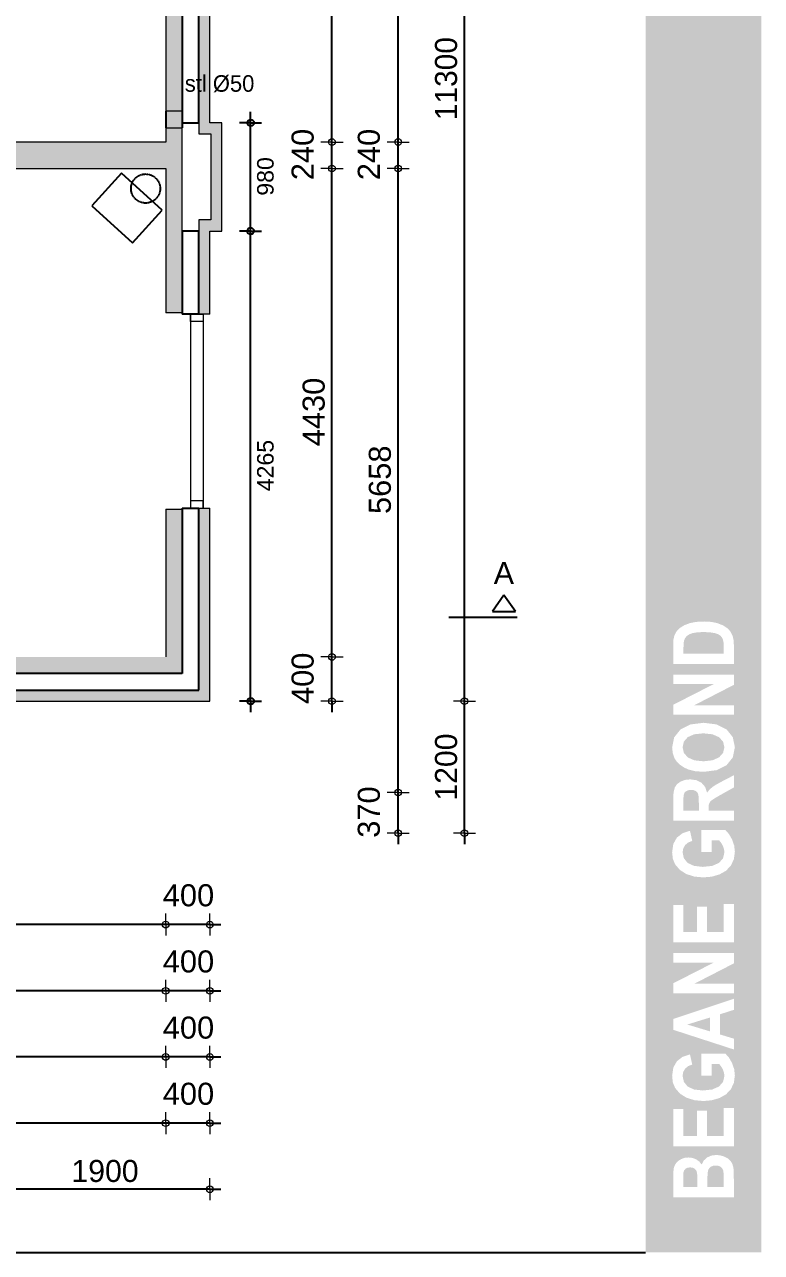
# Model space of a CAD drawing. Header units: millimetres. Extents: x -245 to 49755, y -245 to 41806.
# Drawn here: x 9870 to 13209, y 16314 to 21882 of the extents above; entities that cross this region are included whole.
import ezdxf

# ---------------------------------------------------------------- set-up
doc = ezdxf.new("R2010")
doc.units = ezdxf.units.MM
doc.linetypes.add('PUNKT2_S9', pattern=[1, 0, -1])
doc.linetypes.add('VERDECKT2_S2', pattern=[2.7, 2, -0.7])
doc.layers.add('Standard', color=7, linetype='Continuous', lineweight=25)
doc.styles.add('ARIAL', font='arial.ttf')

msp = doc.modelspace()

# ---------------------------------------------------------------- hatches: boundary and pattern name
h = msp.add_hatch(color=9)
h.dxf.hatch_style = 1
h.paths.add_polyline_path([(10509.2, 21414.4), (10584.2, 21414.4), (10584.2, 21489.4), (10509.2, 21489.4)])
at = {"layer": 'Standard', "linetype": 'PUNKT2_S9', "lineweight": -3}
h = msp.add_hatch(color=23, dxfattribs=at)
h.paths.add_polyline_path([(12918.7, 19126.2), (12897.9, 19122.8), (12882.7, 19117.2), (12871.3, 19109.7), (12863.2, 19100.1), (12858.3, 19088.2), (12856.4, 19073.9), (12855.7, 19050.3), (12855.7, 19029.5), (13037.8, 19029.5), (13037.8, 19064), (13037.3, 19080.8), (13035.2, 19092), (13030.7, 19102.3), (13023.8, 19110.6), (13013.1, 19117.5), (12997.3, 19122.8), (12975.4, 19126.2), (12946.8, 19127.5)])
h.paths.add_polyline_path([(12987.5, 18546), (13017.4, 18559.4), (13035.4, 18579.7), (13041.4, 18605), (13035.4, 18630.2), (13017.6, 18650.4), (12987.5, 18663.8), (12945.7, 18668.2), (12904.4, 18663.8), (12875.2, 18650.8), (12857.7, 18630.9), (12851.9, 18605), (12857.7, 18579.3), (12875.6, 18558.9), (12905, 18545.8), (12946.5, 18541.4)])
h.paths.add_polyline_path([(12924.7, 18379.6), (12922.1, 18394.2), (12917.6, 18401.5), (12910.5, 18407.1), (12901.3, 18410.6), (12889.8, 18411.8), (12877.3, 18410.3), (12867.5, 18405.6), (12860.4, 18398.3), (12856.6, 18388.2), (12855.9, 18377), (12855.7, 18354.5), (12855.7, 18318.3), (12925.5, 18318.3), (12925.5, 18352.6)])
h.paths.add_polyline_path([(12975.4, 17317), (12975.4, 17379.5), (12873.3, 17347.9)])
h.paths.add_polyline_path([(12964.3, 16648.1), (12964.3, 16610.7), (13037.8, 16610.7), (13037.8, 16653.6), (13037.5, 16674), (13036.1, 16685.3), (13032.2, 16694.6), (13025.3, 16702), (13015, 16707), (13001.8, 16708.6), (12990.4, 16707.3), (12980.8, 16703.5), (12973.3, 16697.5), (12968.2, 16689), (12965.2, 16674.2)])
h.paths.add_polyline_path([(12886.3, 16700.1), (12874.6, 16698.7), (12865.6, 16694.2), (12859.1, 16687), (12855.9, 16676.8), (12855.1, 16663.6), (12854.9, 16637.3), (12854.9, 16610.7), (12918.5, 16610.7), (12918.5, 16641), (12918.3, 16662.9), (12917.6, 16674.6), (12914.2, 16685.3), (12907.8, 16693.2), (12898.3, 16698.4)])
h.paths.add_polyline_path([(13014.6, 25805.5), (12946.7, 25814.4), (12684.2, 25814.4), (12684.2, 16314.4), (13209.2, 16314.4), (13209.2, 25551.9), (13200.2, 25619.9), (13174, 25683.2), (13132.3, 25737.6), (13077.9, 25779.3)])
h.paths.add_polyline_path([(13068.9, 19129.5), (13078.3, 19111.2), (13082.6, 19093.2), (13084.2, 19070.3), (13084.2, 18983.2), (12809.2, 18983.2), (12809.2, 19067.8), (12810.5, 19092.9), (12814.4, 19111.4), (12824.4, 19130.1), (12839.7, 19145.9), (12860, 19158.6), (12884.4, 19167.8), (12913.7, 19173.5), (12949.3, 19175.3), (12981, 19173.6), (13007.8, 19168.3), (13035, 19157.8), (13056.4, 19143.7)], flags=16)
h.paths.add_polyline_path([(13084.2, 18934.4), (13084.2, 18888), (12904.8, 18795.6), (13084.2, 18795.6), (13084.2, 18752.6), (12809.2, 18752.6), (12809.2, 18797.6), (12992.8, 18891.4), (12809.2, 18891.4), (12809.2, 18934.4)], flags=16)
h.paths.add_polyline_path([(12887.2, 18708.4), (12947, 18716), (13006.3, 18708.6), (13051.3, 18685.9), (13079.5, 18650.5), (13088.8, 18605.2), (13079.5, 18559.2), (13051.5, 18523.9), (13006.9, 18501.3), (12948.4, 18493.7), (12909.7, 18496.4), (12877.8, 18504.2), (12857.9, 18513.5), (12840.1, 18525.5), (12825.7, 18539.7), (12815.3, 18555.2), (12807.3, 18578.2), (12804.5, 18604.6), (12813.8, 18650.2), (12842.2, 18685.6)], flags=16)
h.paths.add_polyline_path([(12969.3, 18327.7), (12969.3, 18318.3), (13084.2, 18318.3), (13084.2, 18272.1), (12809.2, 18272.1), (12809.2, 18369.5), (12811, 18401.2), (12816.7, 18422.8), (12826.8, 18437.8), (12842.9, 18449.5), (12863.2, 18457), (12886.3, 18459.5), (12914.6, 18455.8), (12937.4, 18444.4), (12953.8, 18425.4), (12962.8, 18399), (12973.8, 18412.8), (12985.8, 18423.7), (13003.3, 18435.3), (13030.5, 18450.2), (13084.2, 18478.1), (13084.2, 18422.8), (13024.3, 18389.3), (12998.3, 18374.3), (12984, 18364.9), (12976.9, 18358.2), (12972.6, 18351), (12970.1, 18341.5)], flags=16)
h.paths.add_polyline_path([(13034.7, 18157.4), (13027, 18171), (13017.9, 18182.5), (12983.1, 18182.5), (12983.1, 18129.5), (12936.7, 18129.5), (12936.7, 18229.2), (13046.3, 18229.2), (13062.2, 18211.4), (13076.1, 18187), (13085.7, 18159.4), (13088.8, 18131.2), (13084.3, 18097.6), (13070.8, 18068.6), (13048.7, 18045.1), (13019.1, 18028.4), (12983.8, 18018.2), (12945.7, 18014.9), (12905.2, 18018.7), (12869.4, 18029.9), (12839.9, 18048.4), (12818.1, 18073.9), (12807.8, 18098.6), (12804.5, 18128.8), (12809.9, 18166.7), (12826, 18195.3), (12851.6, 18215.2), (12885.3, 18226.3), (12895.6, 18180.3), (12877.5, 18173.3), (12863.7, 18162), (12854.9, 18147), (12851.9, 18128.8), (12857.7, 18101.5), (12875, 18080.4), (12903.7, 18067.2), (12943.5, 18062.6), (12986.3, 18067.2), (13017, 18080.7), (13035.2, 18101.7), (13041.4, 18128.3), (13039.7, 18142.8)], flags=16)
h.paths.add_polyline_path([(13037.8, 17766.7), (13037.8, 17894.7), (13084.2, 17894.7), (13084.2, 17720.4), (12809.2, 17720.4), (12809.2, 17890.4), (12855.7, 17890.4), (12855.7, 17766.7), (12916.6, 17766.7), (12916.6, 17881.8), (12963, 17881.8), (12963, 17766.7)], flags=16)
h.paths.add_polyline_path([(12809.2, 17628.5), (12809.2, 17671.5), (13084.2, 17671.5), (13084.2, 17625.1), (12904.8, 17532.7), (13084.2, 17532.7), (13084.2, 17489.7), (12809.2, 17489.7), (12809.2, 17534.7), (12992.8, 17628.5)], flags=16)
h.paths.add_polyline_path([(13084.2, 17283.8), (13084.2, 17234.7), (12809.2, 17324), (12809.2, 17372.9), (13084.2, 17464.7), (13084.2, 17414.4), (13021.7, 17394.4), (13021.7, 17302.7)], flags=16)
h.paths.add_polyline_path([(12869.4, 17016.1), (12839.9, 17034.5), (12818.1, 17060), (12807.8, 17084.7), (12804.5, 17114.9), (12809.9, 17152.8), (12826, 17181.4), (12851.6, 17201.3), (12885.3, 17212.4), (12895.6, 17166.4), (12877.5, 17159.4), (12863.7, 17148.1), (12854.9, 17133.1), (12851.9, 17114.9), (12857.7, 17087.6), (12875, 17066.5), (12903.7, 17053.3), (12943.5, 17048.7), (12986.3, 17053.3), (13017, 17066.9), (13035.2, 17087.8), (13041.4, 17114.4), (13039.7, 17128.9), (13034.7, 17143.5), (13027, 17157.1), (13017.9, 17168.6), (12983.1, 17168.6), (12983.1, 17115.6), (12936.7, 17115.6), (12936.7, 17215.4), (13046.3, 17215.4), (13062.2, 17197.6), (13076.1, 17173.1), (13085.7, 17145.5), (13088.8, 17117.3), (13084.3, 17083.7), (13070.8, 17054.7), (13048.7, 17031.2), (13019.1, 17014.5), (12983.8, 17004.3), (12945.7, 17001), (12905.2, 17004.8)], flags=16)
h.paths.add_polyline_path([(12855.7, 16965.4), (12855.7, 16841.7), (12916.6, 16841.7), (12916.6, 16956.8), (12963, 16956.8), (12963, 16841.7), (13037.8, 16841.7), (13037.8, 16969.8), (13084.2, 16969.8), (13084.2, 16795.5), (12809.2, 16795.5), (12809.2, 16965.4)], flags=16)
h.paths.add_polyline_path([(13041, 16749), (13057, 16740.4), (13069.4, 16729.2), (13077.8, 16715.3), (13082.3, 16698.2), (13083.6, 16678.6), (13084.2, 16642.4), (13084.2, 16564.4), (12809.2, 16564.4), (12809.2, 16656), (12809.9, 16679.8), (12812, 16696.5), (12816.1, 16709.2), (12823.2, 16720.4), (12833.4, 16730.1), (12846.3, 16738.1), (12861.5, 16743.4), (12878.4, 16745.1), (12896.9, 16743), (12913.8, 16736.4), (12927.9, 16726.2), (12938, 16712.9), (12948, 16731.4), (12963, 16745.1), (12982.1, 16753.6), (13004.5, 16756.4), (13023, 16754.5)], flags=16)
at = {"layer": 'Standard', "linetype": 'PUNKT2_S9', "lineweight": 18}
h = msp.add_hatch(color=9, dxfattribs=at)
h.paths.add_polyline_path([(10584.2, 21489.4), (10584.2, 22704.4), (10509.2, 22704.4), (10509.2, 21489.4)])
h.paths.add_polyline_path([(10509.2, 23594.4), (10584.2, 23594.4), (10584.2, 24464.4), (10509.2, 24464.4)])
h = msp.add_hatch(color=59, dxfattribs=at)
h.paths.add_polyline_path([(10709.2, 21435.8), (10709.2, 22709.4), (10659.2, 22709.4), (10659.2, 21435.8)])
h.paths.add_polyline_path([(10659.2, 24464.4), (10659.2, 23589.4), (10709.2, 23589.4), (10709.2, 24464.4)])
for color, points in [(59, [(10764.2, 21435.8), (10659.2, 21435.8), (10659.2, 21385.8), (10714.2, 21385.8)]), (59, [(10764.2, 20945.8), (10764.2, 21435.8), (10714.2, 21385.8), (10714.2, 20995.8)]), (9, [(10509.2, 21349.4), (8959.2, 21349.4), (8959.2, 21229.4), (10509.2, 21229.4)]), (59, [(10659.2, 20945.8), (10764.2, 20945.8), (10714.2, 20995.8), (10659.2, 20995.8)]), (9, [(9643.5, 18939.4), (10509.2, 18939.4), (10509.2, 19014.4), (9574.2, 19014.4)]), (59, [(9759.2, 18814.4), (10709.2, 18814.4), (10659.2, 18864.4), (9712.9, 18864.4)])]:
    msp.add_hatch(color=color, dxfattribs=at).paths.add_polyline_path(points)
h = msp.add_hatch(color=9, dxfattribs=at)
h.paths.add_polyline_path([(10584.2, 20574.4), (10584.2, 21414.4), (10509.2, 21414.4), (10509.2, 20574.4)])
h.paths.add_polyline_path([(10584.2, 18939.4), (10584.2, 19684.4), (10509.2, 19684.4), (10509.2, 18939.4)])
h = msp.add_hatch(color=59, dxfattribs=at)
h.paths.add_polyline_path([(10709.2, 18814.4), (10709.2, 19689.4), (10659.2, 19689.4), (10659.2, 18864.4)])
h.paths.add_polyline_path([(10659.2, 20945.8), (10659.2, 20569.4), (10709.2, 20569.4), (10709.2, 20945.8)])

# ---------------------------------------------------------------- linework, layer by layer
at = {"layer": 'Standard', "color": 30, "linetype": 'Continuous', "lineweight": -3}
for p, q in [((11262.9, 21349.4), (11262.9, 25539.4)), ((11562.9, 21349.4), (11562.9, 25539.4)), ((11862.9, 18814.4), (11862.9, 24464.4)), ((11262.9, 21229.4), (11262.9, 21349.4)), ((11562.9, 21229.4), (11562.9, 21349.4)), ((11262.9, 19014.4), (11262.9, 21229.4)), ((11562.9, 18400.4), (11562.9, 21229.4)), ((12042.4, 19295), (11989.9, 19220)), ((12094.9, 19220), (12042.4, 19295)), ((11989.9, 19220), (12094.9, 19220)), ((11792.4, 19195), (12102.4, 19195)), ((11262.9, 18814.4), (11262.9, 19014.4)), ((11262.9, 18814.4), (11262.9, 18764.4)), ((11862.9, 18215.4), (11862.9, 18814.4)), ((11562.9, 18215.4), (11562.9, 18400.4)), ((11562.9, 18215.4), (11562.9, 18165.4)), ((11862.9, 18215.4), (11862.9, 18165.4)), ((10509.2, 17800.8), (8407.1, 17800.8)), ((10709.2, 17800.8), (10509.2, 17800.8)), ((10709.2, 17800.8), (10759.2, 17800.8)), ((10509.2, 17500.8), (8407.1, 17500.8)), ((10709.2, 17500.8), (10509.2, 17500.8)), ((10709.2, 17500.8), (10759.2, 17500.8)), ((10509.2, 17200.8), (8407.1, 17200.8)), ((10709.2, 17200.8), (10509.2, 17200.8)), ((10709.2, 17200.8), (10759.2, 17200.8)), ((10509.2, 16900.8), (8407.1, 16900.8)), ((10709.2, 16900.8), (10509.2, 16900.8)), ((10709.2, 16900.8), (10759.2, 16900.8)), ((10007.1, 16600.8), (9759.2, 16600.8)), ((10709.2, 16600.8), (10007.1, 16600.8)), ((10709.2, 16600.8), (10759.2, 16600.8))]:
    msp.add_line(p, q, dxfattribs=at)
at = {"layer": 'Standard', "color": 253, "linetype": 'Continuous', "lineweight": 18}
for p, q in [((10509.2, 22704.4), (10509.2, 21489.4)), ((10584.2, 21489.4), (10584.2, 22704.4)), ((10584.2, 21489.4), (10509.2, 21489.4)), ((10509.2, 21414.4), (10509.2, 21349.4)), ((10509.2, 21414.4), (10584.2, 21414.4)), ((10584.2, 20574.4), (10584.2, 21414.4)), ((10509.2, 21229.4), (10509.2, 20574.4)), ((10584.2, 20574.4), (10509.2, 20574.4)), ((10509.2, 19684.4), (10509.2, 19014.4)), ((10509.2, 19684.4), (10584.2, 19684.4)), ((10584.2, 19014.4), (10584.2, 19684.4)), ((10584.2, 18939.4), (10584.2, 19014.4)), ((9643.5, 18939.4), (10509.2, 18939.4)), ((10509.2, 18939.4), (10584.2, 18939.4))]:
    msp.add_line(p, q, dxfattribs=at)
at = {"layer": 'Standard', "color": 51, "linetype": 'Continuous', "lineweight": -3}
for p, q in [((10584.2, 22704.4), (10584.2, 21489.4)), ((10584.2, 21489.4), (10584.2, 21435.8)), ((10584.2, 21435.8), (10641.7, 21435.8)), ((10641.7, 20945.8), (10584.2, 20945.8)), ((10584.2, 20945.8), (10584.2, 20574.4)), ((10584.2, 20574.4), (10584.2, 20569.4)), ((10622.2, 20569.4), (10584.2, 20569.4)), ((10641.7, 20569.4), (10622.2, 20569.4)), ((10584.2, 19689.4), (10622.2, 19689.4)), ((10584.2, 19689.4), (10584.2, 19684.4)), ((10584.2, 19684.4), (10584.2, 18939.4)), ((10622.2, 19689.4), (10641.7, 19689.4)), ((10584.2, 18939.4), (9643.5, 18939.4))]:
    msp.add_line(p, q, dxfattribs=at)
at = {"layer": 'Standard', "color": 36, "linetype": 'Continuous', "lineweight": 18}
for p, q in [((10659.2, 22709.4), (10659.2, 21435.8)), ((10709.2, 21435.8), (10709.2, 22709.4)), ((10659.2, 20945.8), (10659.2, 20569.4)), ((10709.2, 20569.4), (10709.2, 20945.8)), ((10679.2, 20569.4), (10659.2, 20569.4)), ((10709.2, 20569.4), (10679.2, 20569.4)), ((10659.2, 19689.4), (10679.2, 19689.4)), ((10659.2, 19689.4), (10659.2, 18864.4)), ((10679.2, 19689.4), (10709.2, 19689.4)), ((10709.2, 18814.4), (10709.2, 19689.4)), ((10659.2, 18864.4), (9712.9, 18864.4)), ((9759.2, 18814.4), (10709.2, 18814.4))]:
    msp.add_line(p, q, dxfattribs=at)
at = {"layer": 'Standard', "color": 7, "linetype": 'Continuous', "lineweight": -3}
for p, q in [((10659.2, 21435.8), (10659.2, 22709.4)), ((10509.2, 21489.4), (10509.2, 21414.4)), ((10584.2, 21489.4), (10584.2, 21414.4)), ((10641.7, 21435.8), (10659.2, 21435.8)), ((10894.2, 21435.8), (10844.2, 21435.8)), ((10894.2, 21435.8), (10894.2, 21485.8)), ((10894.2, 21435.8), (10944.2, 21435.8)), ((10894.2, 20958.1), (10894.2, 21435.8)), ((10659.2, 20945.8), (10641.7, 20945.8)), ((10659.2, 20569.4), (10659.2, 20945.8)), ((10894.2, 20945.8), (10844.2, 20945.8)), ((10894.2, 20945.8), (10894.2, 20958.1)), ((10894.2, 20945.8), (10944.2, 20945.8)), ((10894.2, 19617.8), (10894.2, 20945.8)), ((10659.2, 20569.4), (10641.7, 20569.4)), ((10641.7, 19689.4), (10659.2, 19689.4)), ((10659.2, 18864.4), (10659.2, 19689.4)), ((10894.2, 18814.4), (10894.2, 19617.8)), ((9712.9, 18864.4), (10659.2, 18864.4)), ((10894.2, 18814.4), (10844.2, 18814.4)), ((10894.2, 18814.4), (10894.2, 18764.4)), ((10894.2, 18814.4), (10944.2, 18814.4))]:
    msp.add_line(p, q, dxfattribs=at)
at = {"layer": 'Standard', "color": 26, "linetype": 'Continuous', "lineweight": 18}
for p, q in [((10659.2, 21435.8), (10659.2, 21385.8)), ((10764.2, 21435.8), (10709.2, 21435.8)), ((10764.2, 20945.8), (10764.2, 21435.8)), ((10659.2, 21385.8), (10714.2, 21385.8)), ((10714.2, 21385.8), (10714.2, 20995.8)), ((10714.2, 20995.8), (10659.2, 20995.8)), ((10659.2, 20995.8), (10659.2, 20945.8)), ((10709.2, 20945.8), (10764.2, 20945.8))]:
    msp.add_line(p, q, dxfattribs=at)
at = {"layer": 'Standard', "color": 255, "linetype": 'Continuous', "lineweight": 18}
for p, q in [((10509.2, 21349.4), (8959.2, 21349.4)), ((8959.2, 21229.4), (10509.2, 21229.4))]:
    msp.add_line(p, q, dxfattribs=at)
at = {"layer": 'Standard', "color": 7, "linetype": 'Continuous', "lineweight": 18}
for p, q in [((11262.9, 21349.4), (11212.9, 21349.4)), ((11262.9, 21349.4), (11312.9, 21349.4)), ((11562.9, 21349.4), (11512.9, 21349.4)), ((11562.9, 21349.4), (11612.9, 21349.4)), ((11262.9, 21229.4), (11212.9, 21229.4)), ((11262.9, 21229.4), (11312.9, 21229.4)), ((11562.9, 21229.4), (11512.9, 21229.4)), ((11562.9, 21229.4), (11612.9, 21229.4)), ((11262.9, 19014.4), (11212.9, 19014.4)), ((11262.9, 19014.4), (11312.9, 19014.4)), ((11262.9, 18814.4), (11212.9, 18814.4)), ((11262.9, 18814.4), (11312.9, 18814.4)), ((11862.9, 18814.4), (11812.9, 18814.4)), ((11862.9, 18814.4), (11912.9, 18814.4)), ((11562.9, 18400.4), (11512.9, 18400.4)), ((11562.9, 18400.4), (11612.9, 18400.4)), ((11562.9, 18215.4), (11512.9, 18215.4)), ((11562.9, 18215.4), (11612.9, 18215.4)), ((11862.9, 18215.4), (11812.9, 18215.4)), ((11862.9, 18215.4), (11912.9, 18215.4)), ((10509.2, 17800.8), (10509.2, 17850.8)), ((10709.2, 17800.8), (10709.2, 17850.8)), ((10509.2, 17800.8), (10509.2, 17750.8)), ((10709.2, 17800.8), (10709.2, 17750.8)), ((10509.2, 17500.8), (10509.2, 17550.8)), ((10709.2, 17500.8), (10709.2, 17550.8)), ((10509.2, 17500.8), (10509.2, 17450.8)), ((10709.2, 17500.8), (10709.2, 17450.8)), ((10509.2, 17200.8), (10509.2, 17250.8)), ((10709.2, 17200.8), (10709.2, 17250.8)), ((10509.2, 17200.8), (10509.2, 17150.8)), ((10709.2, 17200.8), (10709.2, 17150.8)), ((10509.2, 16900.8), (10509.2, 16950.8)), ((10709.2, 16900.8), (10709.2, 16950.8)), ((10509.2, 16900.8), (10509.2, 16850.8)), ((10709.2, 16900.8), (10709.2, 16850.8)), ((10709.2, 16600.8), (10709.2, 16650.8)), ((10709.2, 16600.8), (10709.2, 16550.8))]:
    msp.add_line(p, q, dxfattribs=at)
at = {"layer": 'Standard', "color": 26, "linetype": 'Continuous', "lineweight": -3}
for p, q in [((10308.5, 21208.3), (10174.2, 21060.1)), ((10493.7, 21040.4), (10308.5, 21208.3)), ((10174.2, 21060.1), (10359.4, 20892.2)), ((10359.4, 20892.2), (10493.7, 21040.4)), ((4134.2, 16314.4), (12684.2, 16314.4))]:
    msp.add_line(p, q, dxfattribs=at)
at = {"layer": 'Standard', "color": 2, "linetype": 'Continuous', "lineweight": 18}
for p, q in [((10622.2, 20535.9), (10622.2, 20569.4)), ((10622.2, 20569.4), (10679.2, 20569.4)), ((10622.2, 20569.4), (10622.2, 19689.4)), ((10679.2, 20569.4), (10679.2, 20535.9)), ((10679.2, 20569.4), (10679.2, 19689.4)), ((10679.2, 20535.9), (10622.2, 20535.9)), ((10679.2, 19722.9), (10622.2, 19722.9)), ((10622.2, 19722.9), (10622.2, 19689.4)), ((10679.2, 19689.4), (10679.2, 19722.9)), ((10622.2, 19689.4), (10679.2, 19689.4))]:
    msp.add_line(p, q, dxfattribs=at)
at = {"layer": 'Standard', "color": 7, "linetype": 'Continuous', "lineweight": -3}
for centre in [(10894.2, 21435.8), (10894.2, 20945.8), (10894.2, 18814.4)]:
    msp.add_circle(centre, 15, dxfattribs=at)
at = {"layer": 'Standard', "color": 7, "linetype": 'Continuous', "lineweight": 18}
for centre in [(11262.9, 21349.4), (11562.9, 21349.4), (11262.9, 21229.4), (11562.9, 21229.4), (11262.9, 19014.4), (11262.9, 18814.4), (11862.9, 18814.4), (11562.9, 18400.4), (11562.9, 18215.4), (11862.9, 18215.4), (10509.2, 17800.8), (10709.2, 17800.8), (10509.2, 17500.8), (10709.2, 17500.8), (10509.2, 17200.8), (10709.2, 17200.8), (10509.2, 16900.8), (10709.2, 16900.8), (10709.2, 16600.8)]:
    msp.add_circle(centre, 15, dxfattribs=at)
at = {"layer": 'Standard', "color": 26, "linetype": 'VERDECKT2_S2', "lineweight": -3}
msp.add_circle((10418.2, 21138.4), 66, dxfattribs=at)

# ---------------------------------------------------------------- texts
at = {"layer": 'Standard', "color": 7, "linetype": 'Continuous', "lineweight": 18, "char_height": 100, "attachment_point": 7, "rotation": 90, "style": 'ARIAL'}
for s, insert, width in [('\\W0.97;11300', (11831.2, 21448.5), 440.033), ('\\W1.00;240', (11181.2, 21176.2), 285.149), ('\\W1.00;240', (11481.2, 21176.2), 285.149), ('\\W1.00;4430', (11231.2, 19969.9), 363.563), ('\\W1.00;5658', (11531.2, 19662.6), 363.563), ('\\W1.00;400', (11181.2, 18801.2), 285.149), ('\\W0.98;1200', (11831.2, 18362.9), 362.353), ('\\W1.00;370', (11481.2, 18194.7), 285.149)]:
    msp.add_mtext(s, dxfattribs=dict(at, insert=insert, width=width))
at = {"layer": 'Standard', "color": 7, "linetype": 'Continuous', "lineweight": -3, "insert": (10595.9, 21574.5), "char_height": 75, "width": 350.497, "attachment_point": 7, "style": 'ARIAL'}
msp.add_mtext('\\W0.95;stl\\~%%c50', dxfattribs=at)
at = {"layer": 'Standard', "color": 7, "linetype": 'Continuous', "lineweight": -3, "char_height": 75, "attachment_point": 7, "rotation": 90, "style": 'ARIAL'}
for s, insert, width in [('\\W1.00;980', (10999.5, 21105.9), 213.862), ('\\W1.00;4265', (10999.5, 19765.7), 272.672)]:
    msp.add_mtext(s, dxfattribs=dict(at, insert=insert, width=width))
at = {"layer": 'Standard', "color": 30, "linetype": 'Continuous', "lineweight": -3, "insert": (11995.8, 19345), "char_height": 100, "width": 142.664, "attachment_point": 7, "style": 'ARIAL'}
msp.add_mtext('\\W0.99;A', dxfattribs=at)
at = {"layer": 'Standard', "color": 7, "linetype": 'Continuous', "lineweight": 18, "char_height": 100, "attachment_point": 7, "style": 'ARIAL'}
for s, insert, width in [('\\W1.00;400', (10496, 17882.5), 285.149), ('\\W1.00;400', (10496, 17582.5), 285.149), ('\\W1.00;400', (10496, 17282.5), 285.149), ('\\W1.00;400', (10496, 16982.5), 285.149), ('\\W0.98;1900', (10082.1, 16632.5), 362.353)]:
    msp.add_mtext(s, dxfattribs=dict(at, insert=insert, width=width))

doc.saveas('drawing.dxf')
